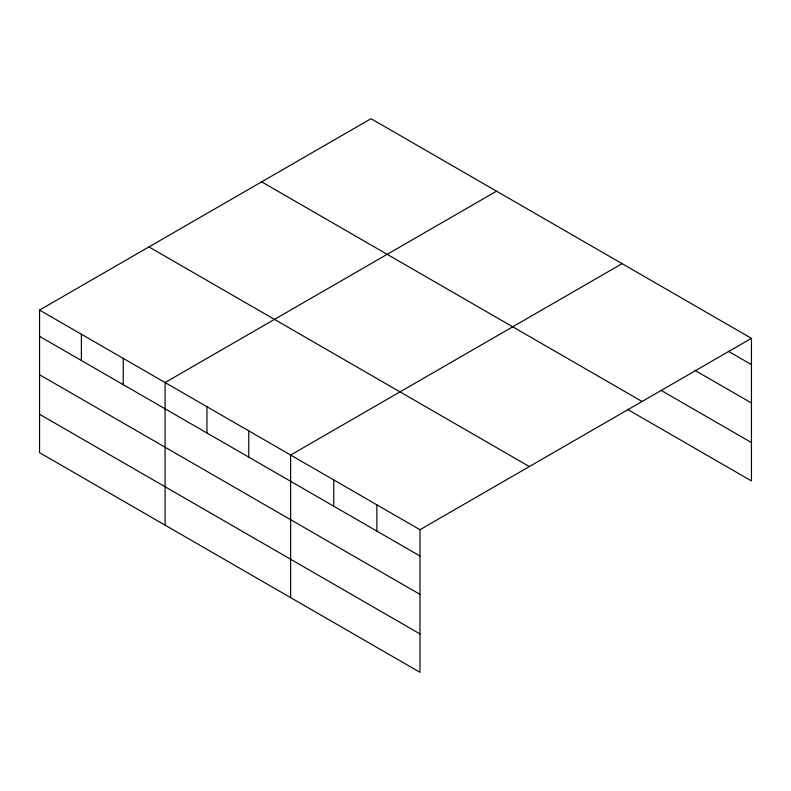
<?xml version="1.0" encoding="UTF-8"?>
<svg xmlns="http://www.w3.org/2000/svg" width="791" height="791" viewBox="0 0 791 791"><rect width="100%" height="100%" fill="white"/><g stroke="black" fill="none" stroke-linecap="round" stroke-linejoin="round"><path stroke-width="1.19" d="M39.55 310.072L419.972 529.713L419.972 672.301L39.55 452.67L39.55 310.072L371.028 118.699L751.45 338.33L751.45 480.928L627.362 409.283M496.57 191.175L165.092 382.547L165.092 525.145M622.102 263.66L290.633 455.033L290.633 597.63M419.972 529.713L751.45 338.33M728.313 351.253L751.45 364.611M694.666 370.208L751.45 402.995M661.019 390.329L751.45 442.545M261.643 181.851L642.065 401.482M148.935 246.921L529.357 466.552M39.55 336.343L419.972 555.984M39.55 374.736L419.972 594.367M39.55 414.286L419.972 633.917M376.862 504.816L376.862 531.087M333.743 479.919L333.743 506.2M248.779 430.868L248.779 457.149M206.935 406.712L206.935 432.984M123.248 358.392L123.248 384.663M81.394 334.227L81.394 360.508"/></g></svg>
